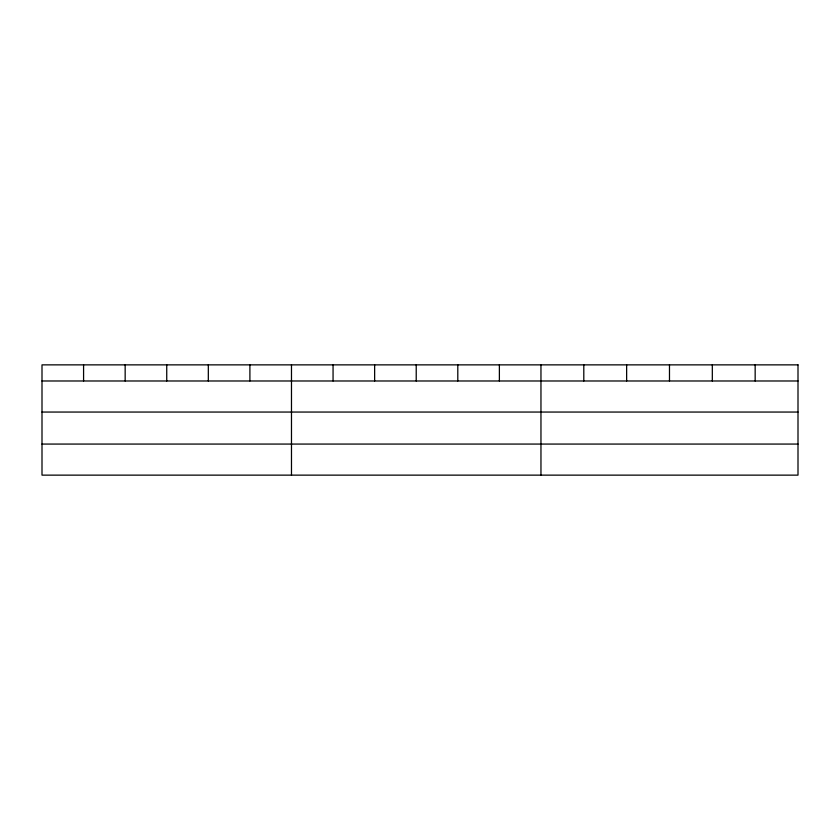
<?xml version="1.0" encoding="UTF-8"?>
<svg xmlns="http://www.w3.org/2000/svg" width="840" height="840" viewBox="0 0 840 840"><rect width="100%" height="100%" fill="white"/><g stroke="black" fill="none" stroke-linecap="round" stroke-linejoin="round"><path stroke-width="1.26" d="M42 380.982L798 380.982M42 412.052L798 412.052M42 444.066L798 444.066M755.16 364.865L755.16 380.982M712.32 364.865L712.32 380.982M669.48 364.865L669.48 380.982M626.64 364.865L626.64 380.982M583.8 364.865L583.8 380.982M540.96 364.865L540.96 475.136M499.38 364.865L499.38 380.982M457.8 364.865L457.8 380.982M416.22 364.865L416.22 380.982M374.64 364.865L374.64 380.982M333.06 364.865L333.06 380.982M291.48 364.865L291.48 475.136M249.9 364.865L249.9 380.982M208.32 364.865L208.32 380.982M166.74 364.865L166.74 380.982M125.16 364.865L125.16 380.982M83.58 364.865L83.58 380.982M798 364.865L42 364.865L42 475.136L798 475.136L798 364.865"/></g></svg>
